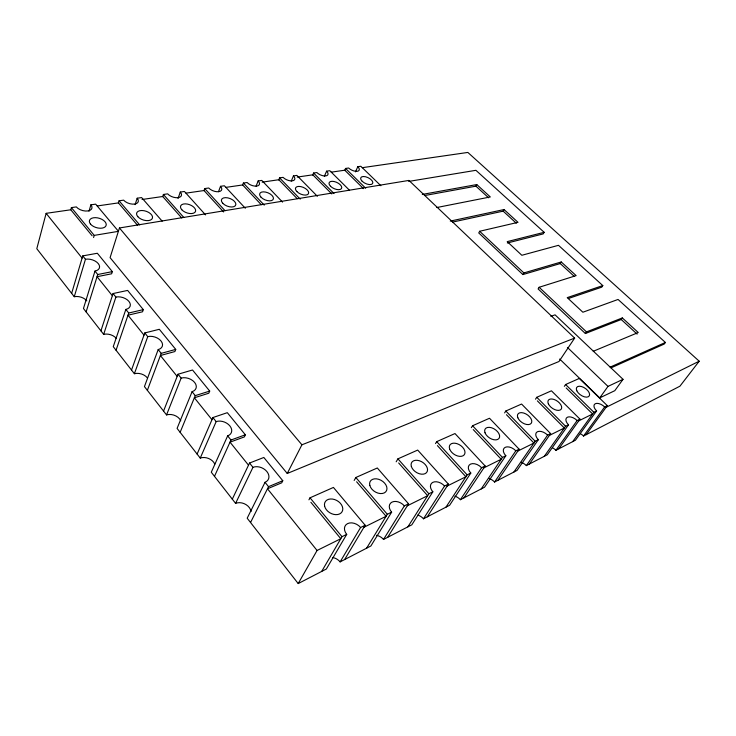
<?xml version="1.0" encoding="UTF-8"?>
<svg xmlns="http://www.w3.org/2000/svg" width="736" height="736" viewBox="0 0 736 736"><rect width="100%" height="100%" fill="white"/><g stroke="black" fill="none" stroke-linecap="round" stroke-linejoin="round"><path stroke-width="1.1" d="M92.138 235.778L70.794 209.778L46.129 213.339L36.8 248.713L74.262 296.709A9.421 5.851 14.5 0 1 86.802 300.858M70.785 209.788L71.392 207.616L76.323 206.908A8.639 4.775 16 0 0 87.823 210.956A8.639 4.775 16 0 0 90.887 204.829L95.662 204.148L118.487 231.334L94.226 235.382L71.392 207.616M89.001 211.278L90.887 204.829M71.65 293.351L82.745 255.898L97.345 253.258L112.323 271.63L111.624 273.801L97.051 276.699L112.341 295.734M74.262 296.709L85.459 259.265L82.745 255.898M93.582 237.553L94.226 235.382M85.459 259.265A9.66 5.741 15.5 0 1 98.311 263.644A9.66 5.741 15.5 0 1 94.972 271.078L83.462 308.485L103.656 334.356A9.531 6.182 15.4 0 1 116.398 338.496M118.386 202.98L119.057 200.808L123.639 200.155A8.243 4.49 17.8 0 0 134.614 204.065A8.243 4.49 17.8 0 0 137.172 198.223L141.616 197.579L162.168 221.159M86.121 311.898L97.732 274.51L94.972 271.078M119.444 227.976L110.087 257.646L287.252 473.478L558.974 361.514L574.641 338.1L408.922 180.421L119.444 227.976L301.916 444.792L287.252 473.478M135.102 204.654L137.172 198.223M100.924 330.85L113.059 293.544L127.632 290.416L143.299 309.626L142.545 311.788L127.99 315.201L144.008 335.128M103.656 334.356L115.892 297.068L113.059 293.544M162.665 196.65L163.392 194.47L167.661 193.862A7.884 4.223 19.4 0 0 178.158 197.653A7.884 4.223 19.4 0 0 180.274 192.059L184.423 191.47L205.546 214.894M115.892 297.068A9.789 6.072 16.4 0 1 128.956 301.438A9.789 6.072 16.4 0 1 125.847 309.433L113.261 346.665L134.384 373.722A9.66 6.523 16.7 0 1 147.329 377.844M116.049 350.235L128.736 313.021L125.847 309.433M178.038 198.499L180.274 192.059M131.523 370.052L144.78 332.948L159.326 329.286L175.729 349.407L174.901 351.55L160.393 355.516L177.174 376.4M134.384 373.722L147.752 336.637L144.78 332.948M203.973 190.679L204.737 188.572L208.72 188.002A7.562 3.974 20.8 0 0 218.785 191.673A7.562 3.974 20.8 0 0 220.506 186.318L224.379 185.766L245.318 208.26M147.752 336.637A9.918 6.422 17.6 0 1 161.037 341.007A9.918 6.422 17.6 0 1 158.185 349.591L144.44 386.593L166.548 414.92A9.798 6.891 18.4 0 1 180.798 420.845M218.5 191.691L220.506 186.318M147.356 390.328L161.212 353.354L175.729 349.407M242.567 185.159L243.386 183.043L247.112 182.519A7.277 3.735 22.1 0 0 256.772 186.079A7.277 3.735 22.1 0 0 258.152 180.936L261.777 180.421L282.55 202.106M163.558 411.084L178.029 374.238L192.519 369.996L209.705 391.083L208.803 393.217L194.368 397.79L211.977 419.695M256.082 186.171L258.152 180.936M166.548 414.92L181.139 378.111L178.029 374.238M181.139 378.111A10.074 6.79 19.3 0 1 194.644 382.453A10.074 6.79 19.3 0 1 192.078 391.69L177.082 428.407L200.247 458.086A9.954 7.286 20.9 0 1 214.783 464.085M278.723 179.998L279.588 177.873L283.084 177.376A7.02 3.524 23.2 0 0 292.367 180.844A7.02 3.524 23.2 0 0 293.443 175.895L296.847 175.407L317.372 196.291M180.136 432.317L195.252 395.637L209.705 391.083M291.254 181.148L293.443 175.895M312.69 175.085L313.582 173.024L316.866 172.555A6.78 3.321 24.2 0 0 325.8 175.922A6.78 3.321 24.2 0 0 326.6 171.166L329.802 170.706L349.26 190.026M197.11 454.066L212.897 417.551L227.314 412.675L245.355 434.801L244.37 436.917L230.018 442.152L248.51 465.161M200.247 458.086L216.163 421.608L212.897 417.551M324.364 176.272L326.6 171.166M344.614 170.54L345.552 168.452L348.643 168.01A6.569 3.137 25 0 0 357.254 171.295A6.569 3.137 25 0 0 357.806 166.704L360.833 166.272L380.88 185.748M216.163 421.608A10.24 7.185 21.6 0 1 229.899 425.942A10.24 7.185 21.6 0 1 227.654 435.878L211.287 472.227L235.594 503.369A10.148 7.682 24.2 0 1 251.05 511.548M214.489 476.33L230.984 440.018L245.355 434.801M355.46 171.856L357.806 166.704M232.3 499.146L249.522 463.045L263.838 457.47L282.79 480.718L281.722 482.807L267.481 488.768L317.069 550.473L298.2 583.565L247.186 518.208L265.034 482.301A10.451 7.59 24.6 0 0 266.929 471.61A10.451 7.59 24.6 0 0 252.963 467.314L249.522 463.045M235.594 503.369L252.963 467.314M250.544 522.514L268.539 486.662L282.79 480.718M424.782 195.509L475.925 186.171L476.79 184.561L490.314 196.954L436.834 207.524M308.945 499.818L310.031 497.812L333.426 487.434L365.157 525.237L344.623 559.562M450.276 221.104L504.059 209.548L518.015 222.336L479.67 231.27L478.75 232.935L522.882 274.574L560.262 263.571L561.264 261.97L576.15 275.614L539.138 287.279L538.108 288.935L585.378 333.528L621.23 319.525L622.334 317.934L638.25 332.516L593.271 351.274M452.741 222.06L503.148 211.149L504.059 209.548M354.163 480.442L355.838 477.498L377.31 467.986L408.544 503.81L387.66 537.308M321.678 571.421L341.992 536.682L346.711 534.354A9.927 7.24 32.3 0 1 347.585 523.609A9.927 7.24 32.3 0 1 360.603 527.491L365.157 525.237M346.711 534.354L326.352 569.011L298.2 583.565M396.17 461.803L397.918 458.85L417.698 450.082L448.399 484.122L427.294 516.819M332.58 557.52A9.642 7.332 32.8 0 1 340.115 561.89L360.603 527.491M408.655 181.424L475.916 170.31L544.171 232.318L543.214 233.901L507.343 243M522.882 274.574L523.885 272.918L561.264 261.97M366.592 548.2L387.32 514.289L391.635 512.164A9.522 6.615 33.4 0 1 392.03 502.099A9.522 6.615 33.4 0 1 404.368 505.871L408.544 503.81M391.635 512.164L370.88 545.983L340.115 561.89M435.519 443.578L436.696 441.655L454.977 433.559L485.144 465.971L463.91 497.886M376.501 535.311A9.264 6.716 34 0 1 383.511 539.451L404.368 505.871M407.873 526.856L428.886 493.764L432.851 491.804A9.154 6.072 34.2 0 1 432.832 482.347A9.154 6.072 34.2 0 1 444.562 486.018L448.399 484.122M471.344 427.68L472.567 425.758L489.504 418.25L519.128 449.19L497.84 480.332M432.851 491.804L411.82 524.814L383.511 539.451M417.8 515.09A8.915 6.173 34.8 0 1 423.476 518.788L444.562 486.018M504.602 412.896L505.825 411.01L521.576 404.036L550.648 433.624L529.377 464.03M445.961 507.168L467.139 474.867L470.801 473.064A8.823 5.584 34.8 0 1 470.433 464.149A8.823 5.584 34.8 0 1 481.602 467.728L485.144 465.971M470.801 473.064L449.604 505.282L423.476 518.788M454.894 496.165A8.593 5.695 35.3 0 1 460.377 499.707L481.602 467.728M544.171 232.318L507.214 241.629L521.842 255.282L558.477 245.318L602.802 285.586L601.754 287.169L568.33 298.531M535.495 399.188L536.765 397.302L551.43 390.798L579.968 419.143L558.753 448.84M585.378 333.528L586.491 331.881L622.334 317.934M481.197 488.943L502.467 457.424L505.844 455.75A8.51 5.152 35.1 0 1 505.19 447.332A8.51 5.152 35.1 0 1 515.844 450.809L519.128 449.19M505.844 455.75L484.573 487.195L460.377 499.707M489.265 478.621A8.298 5.262 35.7 0 1 494.564 482.034L515.844 450.809M564.337 386.363L565.607 384.514L579.306 378.442L607.31 405.637L586.187 434.654M513.894 472.034L535.182 441.26L538.32 439.714A8.216 4.775 35.4 0 1 537.409 431.738A8.216 4.775 35.4 0 1 547.602 435.123L550.648 433.624M538.32 439.714L517.031 470.414L494.564 482.034M521.189 462.337A8.022 4.885 35.9 0 1 526.323 465.612L547.602 435.123M544.318 456.302L565.57 426.254L568.496 424.81A7.949 4.434 35.5 0 1 567.364 417.238A7.949 4.434 35.5 0 1 577.134 420.541L579.968 419.143M568.496 424.81L547.244 454.793L526.323 465.612M552.708 447.92A7.765 4.545 36.1 0 1 555.91 450.312L577.134 420.541M559.691 359.03L599.73 397.9L607.991 386.391L623.033 379.325L555.064 314.842L550.859 316.324M572.7 441.628L593.869 412.27L596.602 410.927A7.7 4.122 35.6 0 1 595.286 403.724A7.7 4.122 35.6 0 1 604.661 406.944L607.31 405.637M596.602 410.927L575.432 440.22L555.91 450.312M623.033 379.325L614.799 390.678L599.73 397.9M580.41 433.725A7.526 4.232 36.1 0 1 583.528 436.034L604.661 406.944M602.802 285.586L567.226 297.629L582.875 312.23L618.065 299.451L665.399 342.461L664.249 344.034L611.027 367.862M362.305 167.679L467.848 152.435L699.2 361.201L679.926 386.188L583.528 436.034M317.069 550.473L340.796 538.724L310.868 502.256M363.952 527.252L386.106 516.286L356.62 481.767M407.321 505.779L427.653 495.705L398.654 462.953M447.166 486.036L465.897 476.762L437.396 445.602M483.902 467.838L501.216 459.264L473.22 429.566M517.886 451.012L533.94 443.063L506.451 414.69M549.406 435.399L564.328 428.002L537.354 400.853M578.735 420.872L592.636 413.982L566.159 387.946M606.078 407.33L699.2 361.201M610.116 367.135L665.399 342.461M301.916 444.792L574.641 338.1M128.736 313.021L143.299 309.626M97.732 274.51L112.323 271.63M422.298 194.433L476.79 184.561M97.262 205.951L118.413 202.897L137.512 225.262M142.039 199.493L162.711 196.503L181.654 217.902M185.978 193.145L204.028 190.541L223.615 211.95M225.888 187.376L242.65 184.957L261.262 204.709M262.145 182.142L278.834 179.731L297.206 198.692M297.197 177.082L312.8 174.828L331.789 193.936M331.274 172.16L344.761 170.209L363.492 188.637M475.925 186.171L488.584 197.791M503.148 211.149L516.267 223.192M560.262 263.571L574.301 276.451M621.23 319.525L637.118 334.107M479.67 231.27L523.885 272.918M539.138 287.279L586.491 331.881M567.438 347.447L607.991 386.391M345.552 168.452L365.709 188.25M565.607 384.514L593.869 412.27M313.582 173.024L334.006 193.55M536.765 397.302L565.57 426.254M279.588 177.873L300.214 199.125M505.825 411.01L535.182 441.26M243.386 183.043L264.242 205.132M472.567 425.758L502.467 457.424M204.737 188.572L225.05 210.726M436.696 441.655L467.139 474.867M163.392 194.47L183.825 217.506M397.918 458.85L428.886 493.764M119.057 200.808L139.647 224.866M355.838 477.498L387.32 514.289M310.031 497.812L341.992 536.682M158.185 349.591L161.212 353.354M192.078 391.69L195.252 395.637M227.654 435.878L230.984 440.018M265.034 482.301L268.539 486.662M46.129 213.339L82.101 258.088M449.613 448.923A8.694 5.483 33.4 0 0 462.843 455.878A8.694 5.483 33.4 0 0 459.006 444.507A8.694 5.483 33.4 0 0 449.613 448.923M261.059 197.239A7.323 3.818 22.5 0 0 272.946 199.732A7.323 3.818 22.5 0 0 265.604 192.078A7.323 3.818 22.5 0 0 261.059 197.239M137.825 216.678A8.289 4.6 18.2 0 0 151.68 219.319A8.289 4.6 18.2 0 0 144.182 210.735A8.289 4.6 18.2 0 0 137.825 216.678M330.556 186.282A6.826 3.386 24.6 0 0 341.394 188.674A6.826 3.386 24.6 0 0 334.199 181.534A6.826 3.386 24.6 0 0 330.556 186.282M181.792 209.742A7.93 4.324 19.8 0 0 194.92 212.336A7.93 4.324 19.8 0 0 187.468 204.084A7.93 4.324 19.8 0 0 181.792 209.742M369.812 485.41A9.384 6.477 31.7 0 0 384.174 492.945A9.384 6.477 31.7 0 0 380.862 480.203A9.384 6.477 31.7 0 0 369.812 485.41M517.831 417.744A8.105 4.692 34.3 0 0 530.086 424.194A8.105 4.692 34.3 0 0 525.909 413.936A8.105 4.692 34.3 0 0 517.831 417.744M362.195 181.295A6.615 3.202 25.5 0 0 372.563 183.632A6.615 3.202 25.5 0 0 365.452 176.732A6.615 3.202 25.5 0 0 362.195 181.295M222.769 203.283A7.618 4.057 21.2 0 0 235.253 205.822A7.618 4.057 21.2 0 0 227.847 197.883A7.618 4.057 21.2 0 0 222.769 203.283M485.006 432.75A8.381 5.069 33.9 0 0 497.729 439.438A8.381 5.069 33.9 0 0 493.7 428.646A8.381 5.069 33.9 0 0 485.006 432.75M411.341 466.422A9.025 5.952 32.7 0 0 425.114 473.653A9.025 5.952 32.7 0 0 421.507 461.638A9.025 5.952 32.7 0 0 411.341 466.422M90.546 224.13A8.694 4.904 16.3 0 0 105.184 226.835A8.694 4.904 16.3 0 0 97.658 217.884A8.694 4.904 16.3 0 0 90.546 224.13M576.812 390.779A7.59 4.066 34.8 0 0 588.23 396.805A7.59 4.066 34.8 0 0 583.832 387.467A7.59 4.066 34.8 0 0 576.812 390.779M548.348 403.788A7.838 4.361 34.6 0 0 560.179 410.016A7.838 4.361 34.6 0 0 555.873 400.246A7.838 4.361 34.6 0 0 548.348 403.788M296.912 191.59A7.066 3.597 23.6 0 0 308.255 194.028A7.066 3.597 23.6 0 0 300.978 186.64A7.066 3.597 23.6 0 0 296.912 191.59M324.604 506.083A9.789 7.075 30.2 0 0 339.609 513.94A9.789 7.075 30.2 0 0 336.656 500.406A9.789 7.075 30.2 0 0 324.604 506.083"/></g></svg>
